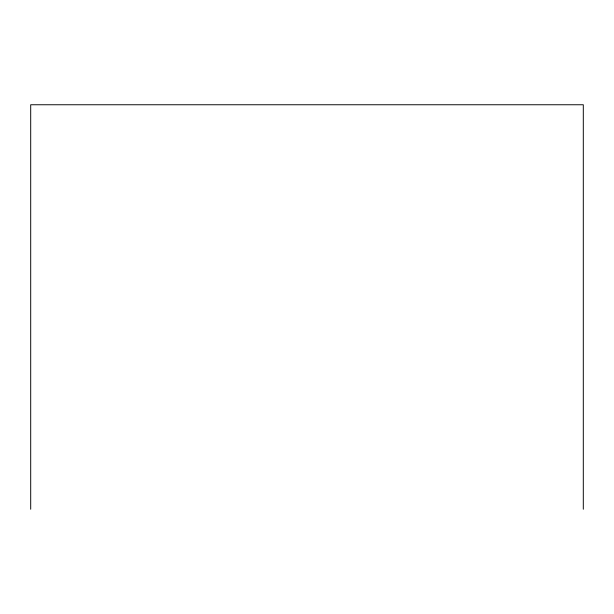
<?xml version="1.0" encoding="UTF-8"?>
<svg xmlns="http://www.w3.org/2000/svg" width="614" height="614" viewBox="0 0 614 614"><rect width="100%" height="100%" fill="white"/><g stroke="black" fill="none" stroke-linecap="round" stroke-linejoin="round"><path stroke-width="0.92" d="M583.3 509.244L583.3 104.756L30.7 104.756L30.7 509.244"/></g></svg>
